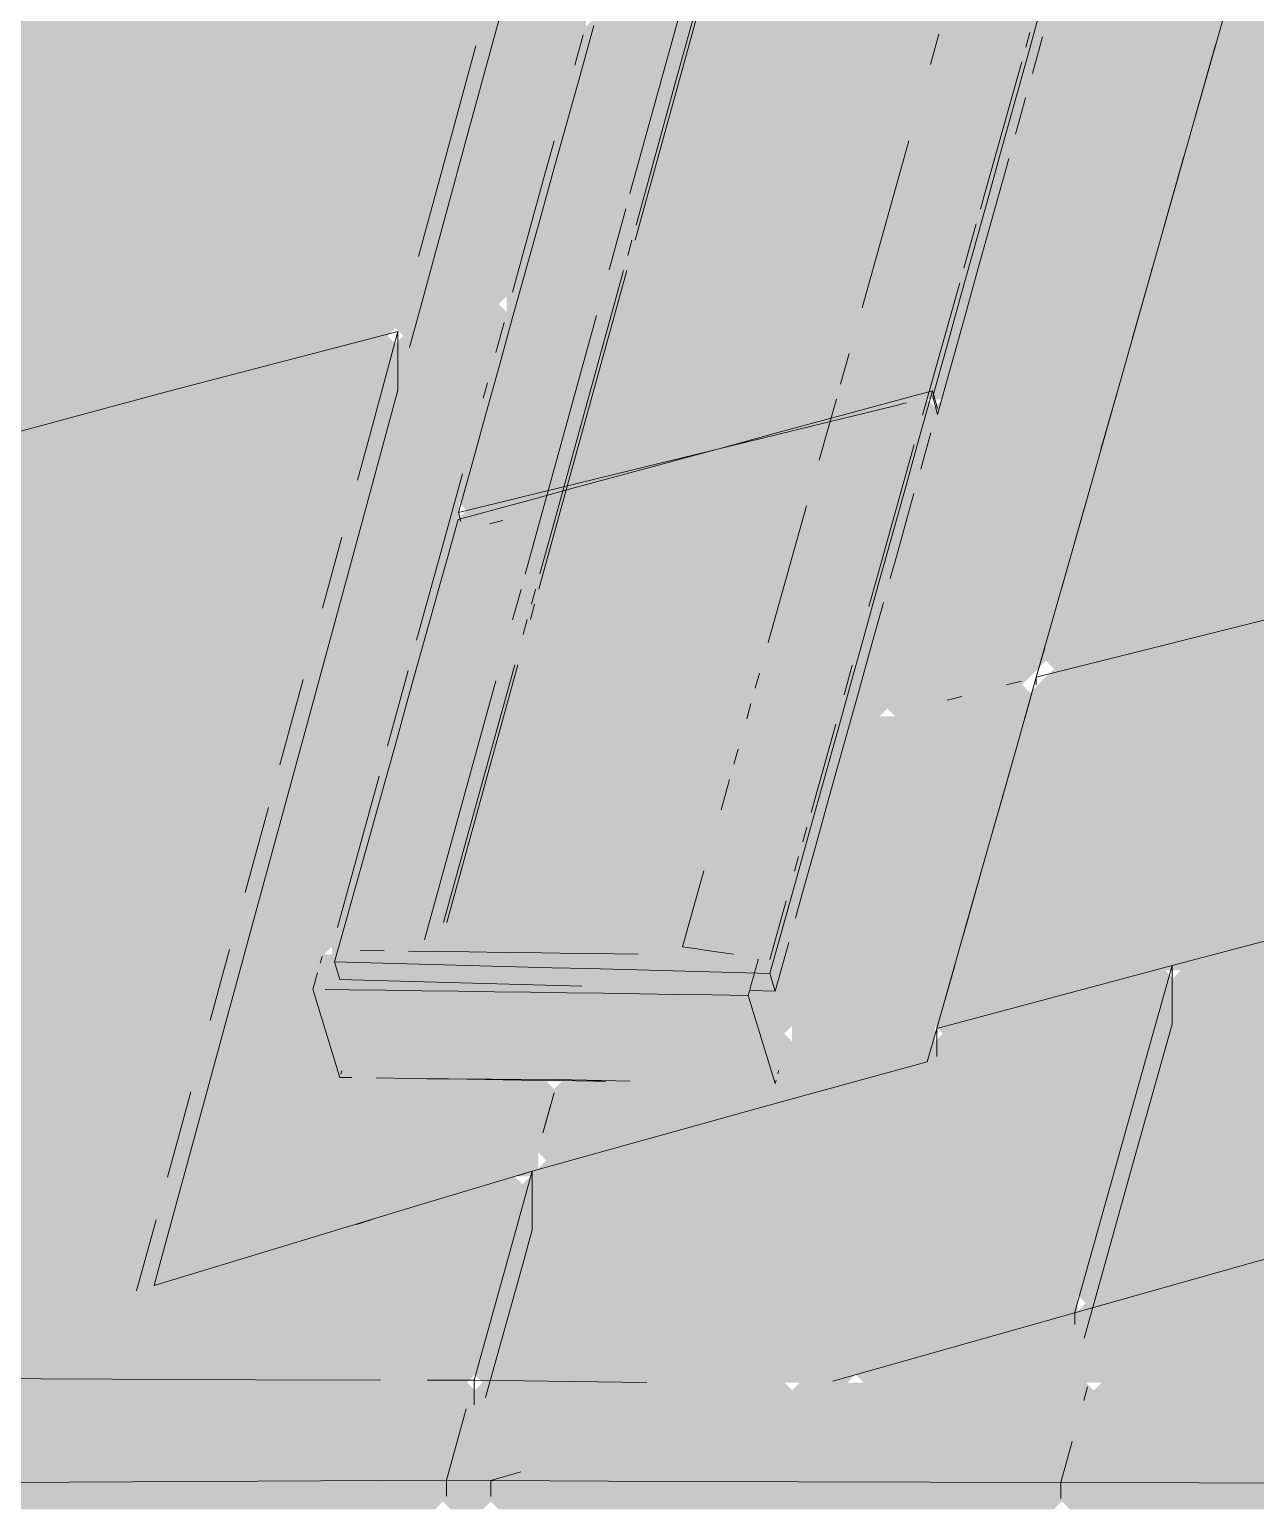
# Model space of a CAD drawing. Header units: millimetres. Extents: x 0 to 84100, y 0 to 59400.
# Drawn here: x 23284 to 24056, y 35243 to 36176 of the extents above; entities that cross this region are included whole.
import ezdxf

# ---------------------------------------------------------------- set-up
doc = ezdxf.new("R2010")
doc.units = ezdxf.units.MM
doc.layers.add('10_見えがかり', color=7, linetype='Continuous', lineweight=13)
doc.layers.add('12_見えがかり（ガラス）', color=5, linetype='Continuous', lineweight=9)

msp = doc.modelspace()

# ---------------------------------------------------------------- hatches: boundary and pattern name
at = {"layer": '10_見えがかり', "true_color": 0xbdbdbd}
for points in [[(24564.34, 38388.14), (24554.34, 38378.14), (24554.34, 38348.14), (24544.34, 38338.14), (24544.34, 38308.14), (24534.34, 38298.14), (24534.34, 38278.14), (24524.34, 38268.14), (24524.34, 38238.14), (24514.34, 38228.14), (24514.34, 38208.14), (24504.34, 38198.14), (24504.34, 38168.14), (24494.34, 38158.14), (24494.34, 38138.14), (24484.34, 38128.14), (24484.34, 38098.14), (24474.34, 38088.14), (24474.34, 38068.14), (24464.34, 38058.14), (24464.34, 38028.14), (24454.34, 38018.14), (24454.34, 37988.14), (24444.34, 37978.14), (24444.34, 37958.14), (24434.34, 37948.14), (24434.34, 37918.14), (24424.34, 37908.14), (24424.34, 37888.14), (24414.34, 37878.14), (24414.34, 37848.14), (24404.34, 37838.14), (24404.34, 37818.14), (24394.34, 37808.14), (24394.34, 37778.14), (24384.34, 37768.14), (24384.34, 37738.14), (24374.34, 37728.14), (24374.34, 37708.14), (24364.34, 37698.14), (24364.34, 37668.14), (24354.34, 37658.14), (24354.34, 37638.14), (24344.34, 37628.14), (24344.34, 37598.14), (24334.34, 37588.14), (24334.34, 37568.14), (24324.34, 37558.14), (24324.34, 37528.14), (24314.34, 37518.14), (24314.34, 37498.14), (24304.34, 37488.14), (24304.34, 37458.14), (24294.34, 37448.14), (24294.34, 37418.14), (24284.34, 37408.14), (24284.34, 37388.14), (24274.34, 37378.14), (24274.34, 37348.14), (24264.34, 37338.14), (24264.34, 37318.14), (24254.34, 37308.14), (24254.34, 37278.14), (24244.34, 37268.14), (24244.34, 37248.14), (24234.34, 37238.14), (24234.34, 37208.14), (24224.34, 37198.14), (24224.34, 37168.14), (24214.34, 37158.14), (24214.34, 37138.14), (24204.34, 37128.14), (24204.34, 37098.14), (24194.34, 37088.14), (24194.34, 37068.14), (24184.34, 37058.14), (24184.34, 37028.14), (24174.34, 37018.14), (24174.34, 36998.14), (24164.34, 36988.14), (24164.34, 36958.14), (24154.34, 36948.14), (24154.34, 36928.14), (24144.34, 36918.14), (24144.34, 36888.14), (24134.34, 36878.14), (24134.34, 36848.14), (24124.34, 36838.14), (24124.34, 36818.14), (24114.34, 36808.14), (24114.34, 36778.14), (24104.34, 36768.14), (24104.34, 36748.14), (24094.34, 36738.14), (24094.34, 36708.14), (24084.34, 36698.14), (24084.34, 36678.14), (24074.34, 36668.14), (24074.34, 36638.14), (24064.34, 36628.14), (24064.34, 36608.14), (24054.34, 36598.14), (24054.34, 36568.14), (24044.34, 36558.14), (24044.34, 36528.14), (24034.34, 36518.14), (24034.34, 36498.14), (24024.34, 36488.14), (24024.34, 36458.14), (24014.34, 36448.14), (24014.34, 36428.14), (24004.34, 36418.14), (24004.34, 36388.14), (23994.34, 36378.14), (23994.34, 36358.14), (23984.34, 36348.14), (23984.34, 36318.14), (23974.34, 36308.14), (23974.34, 36288.14), (23964.34, 36278.14), (23964.34, 36248.14), (23954.34, 36238.14), (23954.34, 36208.14), (23944.34, 36198.14), (23944.34, 36178.14), (23934.34, 36168.14), (23934.34, 36138.14), (23924.34, 36128.14), (23924.34, 36108.14), (23914.34, 36098.14), (23914.34, 36068.14), (23904.34, 36058.14), (23904.34, 36038.14), (23894.34, 36028.14), (23894.34, 35998.14), (23884.34, 35988.14), (23884.34, 35968.14), (23874.34, 35958.14), (23874.34, 35928.14), (23864.34, 35918.14), (23864.34, 35898.14), (23854.34, 35888.14), (23854.34, 35858.14), (23844.34, 35848.14), (23844.34, 35818.14), (23834.34, 35808.14), (23834.34, 35788.14), (23824.34, 35778.14), (23824.34, 35748.14), (23814.34, 35738.14), (23814.34, 35718.14), (23804.34, 35708.14), (23804.34, 35678.14), (23794.34, 35668.14), (23794.34, 35648.14), (23784.34, 35638.14), (23784.34, 35608.14), (23774.34, 35598.14), (23774.34, 35578.14), (23764.34, 35568.14), (23764.34, 35548.14), (23759.34, 35543.14), (23754.34, 35548.14), (23754.34, 35568.14), (23749.34, 35573.14), (23749.34, 35573.14), (23754.34, 35578.14), (23754.34, 35588.14), (23764.34, 35598.14), (23764.34, 35618.14), (23774.34, 35628.14), (23774.34, 35658.14), (23784.34, 35668.14), (23784.34, 35688.14), (23794.34, 35698.14), (23794.34, 35728.14), (23804.34, 35738.14), (23804.34, 35768.14), (23814.34, 35778.14), (23814.34, 35798.14), (23824.34, 35808.14), (23824.34, 35838.14), (23834.34, 35848.14), (23834.34, 35868.14), (23844.34, 35878.14), (23844.34, 35908.14), (23854.34, 35918.14), (23854.34, 35938.14), (23864.34, 35948.14), (23864.34, 35978.14), (23874.34, 35988.14), (23874.34, 36008.14), (23884.34, 36018.14), (23884.34, 36048.14), (23894.34, 36058.14), (23894.34, 36088.14), (23904.34, 36098.14), (23904.34, 36118.14), (23914.34, 36128.14), (23914.34, 36158.14), (23924.34, 36168.14), (23924.34, 36188.14), (23934.34, 36198.14), (23934.34, 36228.14), (23944.34, 36238.14), (23944.34, 36268.14), (23954.34, 36278.14), (23954.34, 36298.14), (23964.34, 36308.14), (23964.34, 36328.14), (23974.34, 36338.14), (23974.34, 36368.14), (23984.34, 36378.14), (23984.34, 36408.14), (23994.34, 36418.14), (23994.34, 36438.14), (24004.34, 36448.14), (24004.34, 36478.14), (24014.34, 36488.14), (24014.34, 36508.14), (24024.34, 36518.14), (24024.34, 36548.14), (24034.34, 36558.14), (24034.34, 36588.14), (24044.34, 36598.14), (24044.34, 36618.14), (24054.34, 36628.14), (24054.34, 36658.14), (24064.34, 36668.14), (24064.34, 36688.14), (24074.34, 36698.14), (24074.34, 36728.14), (24084.34, 36738.14), (24084.34, 36758.14), (24094.34, 36768.14), (24094.34, 36798.14), (24104.34, 36808.14), (24104.34, 36828.14), (24114.34, 36838.14), (24114.34, 36868.14), (24124.34, 36878.14), (24124.34, 36908.14), (24134.34, 36918.14), (24134.34, 36938.14), (24144.34, 36948.14), (24144.34, 36978.14), (24154.34, 36988.14), (24154.34, 37008.14), (24164.34, 37018.14), (24164.34, 37038.14), (24174.34, 37048.14), (24174.34, 37078.14), (24184.34, 37088.14), (24184.34, 37118.14), (24194.34, 37128.14), (24194.34, 37148.14), (24204.34, 37158.14), (24204.34, 37188.14), (24214.34, 37198.14), (24214.34, 37218.14), (24224.34, 37228.14), (24224.34, 37258.14), (24234.34, 37268.14), (24234.34, 37298.14), (24244.34, 37308.14), (24244.34, 37328.14), (24254.34, 37338.14), (24254.34, 37368.14), (24264.34, 37378.14), (24264.34, 37398.14), (24274.34, 37408.14), (24274.34, 37438.14), (24284.34, 37448.14), (24284.34, 37468.14), (24294.34, 37478.14), (24294.34, 37508.14), (24304.34, 37518.14), (24304.34, 37538.14), (24314.34, 37548.14), (24314.34, 37578.14), (24324.34, 37588.14), (24324.34, 37618.14), (24334.34, 37628.14), (24334.34, 37648.14), (24344.34, 37658.14), (24344.34, 37688.14), (24354.34, 37698.14), (24354.34, 37718.14), (24364.34, 37728.14), (24364.34, 37758.14), (24374.34, 37768.14), (24374.34, 37788.14), (24384.34, 37798.14), (24384.34, 37828.14), (24394.34, 37838.14), (24394.34, 37858.14), (24404.34, 37868.14), (24404.34, 37898.14), (24414.34, 37908.14), (24414.34, 37938.14), (24424.34, 37948.14), (24424.34, 37968.14), (24434.34, 37978.14), (24434.34, 38008.14), (24444.34, 38018.14), (24444.34, 38038.14), (24454.34, 38048.14), (24454.34, 38078.14), (24464.34, 38088.14), (24464.34, 38108.14), (24474.34, 38118.14), (24474.34, 38148.14), (24484.34, 38158.14), (24484.34, 38178.14), (24494.34, 38188.14), (24494.34, 38218.14), (24504.34, 38228.14), (24504.34, 38248.14), (24514.34, 38258.14), (24514.34, 38288.14), (24524.34, 38298.14), (24524.34, 38328.14), (24534.34, 38338.14), (24534.34, 38358.14), (24544.34, 38368.14), (24544.34, 38398.14), (24554.34, 38408.14), (24554.34, 38428.14), (24564.34, 38438.14)], [(23804.34, 36798.14), (23804.34, 36788.14), (23794.34, 36778.14), (23794.34, 36758.14), (23794.34, 36748.14), (23784.34, 36738.14), (23784.34, 36718.14), (23784.34, 36708.14), (23774.34, 36698.14), (23774.34, 36688.14), (23774.34, 36678.14), (23764.34, 36668.14), (23764.34, 36648.14), (23764.34, 36638.14), (23754.34, 36628.14), (23754.34, 36608.14), (23754.34, 36598.14), (23744.34, 36588.14), (23744.34, 36568.14), (23734.34, 36558.14), (23734.34, 36538.14), (23734.34, 36528.14), (23724.34, 36518.14), (23724.34, 36498.14), (23724.34, 36488.14), (23714.34, 36478.14), (23714.34, 36468.14), (23714.34, 36458.14), (23704.34, 36448.14), (23704.34, 36428.14), (23704.34, 36418.14), (23694.34, 36408.14), (23694.34, 36388.14), (23684.34, 36378.14), (23684.34, 36358.14), (23684.34, 36348.14), (23674.34, 36338.14), (23674.34, 36318.14), (23674.34, 36308.14), (23664.34, 36298.14), (23664.34, 36288.14), (23664.34, 36278.14), (23654.34, 36268.14), (23654.34, 36248.14), (23654.34, 36238.14), (23644.34, 36228.14), (23644.34, 36208.14), (23644.34, 36198.14), (23634.34, 36188.14), (23634.34, 36178.14), (23634.34, 36168.14), (23624.34, 36158.14), (23624.34, 36138.14), (23624.34, 36128.14), (23614.34, 36118.14), (23614.34, 36098.14), (23614.34, 36088.14), (23604.34, 36078.14), (23604.34, 36068.14), (23604.34, 36058.14), (23594.34, 36048.14), (23594.34, 36028.14), (23594.34, 36018.14), (23579.34, 36003.14), (23569.34, 36003.14), (23559.34, 35993.14), (23529.34, 35993.14), (23519.34, 35983.14), (23514.34, 35988.14), (23514.34, 35998.14), (23524.34, 36008.14), (23524.34, 36028.14), (23534.34, 36038.14), (23534.34, 36068.14), (23544.34, 36078.14), (23544.34, 36108.14), (23554.34, 36118.14), (23554.34, 36138.14), (23564.34, 36148.14), (23564.34, 36178.14), (23574.34, 36188.14), (23574.34, 36218.14), (23584.34, 36228.14), (23584.34, 36248.14), (23594.34, 36258.14), (23594.34, 36288.14), (23604.34, 36298.14), (23604.34, 36328.14), (23614.34, 36338.14), (23614.34, 36358.14), (23624.34, 36368.14), (23624.34, 36398.14), (23634.34, 36408.14), (23634.34, 36438.14), (23644.34, 36448.14), (23644.34, 36468.14), (23654.34, 36478.14), (23654.34, 36508.14), (23664.34, 36518.14), (23664.34, 36548.14), (23674.34, 36558.14), (23674.34, 36578.14), (23684.34, 36588.14), (23684.34, 36618.14), (23694.34, 36628.14), (23694.34, 36658.14), (23704.34, 36668.14), (23704.34, 36688.14), (23714.34, 36698.14), (23714.34, 36728.14), (23724.34, 36738.14), (23724.34, 36768.14), (23734.34, 36778.14), (23734.34, 36788.14), (23739.34, 36793.14), (23769.34, 36793.14), (23779.34, 36803.14), (23799.34, 36803.14)], [(23734.34, 36788.14), (23734.34, 36778.14), (23724.34, 36768.14), (23724.34, 36738.14), (23714.34, 36728.14), (23714.34, 36698.14), (23704.34, 36688.14), (23704.34, 36668.14), (23694.34, 36658.14), (23694.34, 36628.14), (23684.34, 36618.14), (23684.34, 36588.14), (23674.34, 36578.14), (23674.34, 36558.14), (23664.34, 36548.14), (23664.34, 36518.14), (23654.34, 36508.14), (23654.34, 36478.14), (23644.34, 36468.14), (23644.34, 36448.14), (23634.34, 36438.14), (23634.34, 36408.14), (23624.34, 36398.14), (23624.34, 36368.14), (23614.34, 36358.14), (23614.34, 36338.14), (23604.34, 36328.14), (23604.34, 36298.14), (23594.34, 36288.14), (23594.34, 36258.14), (23584.34, 36248.14), (23584.34, 36228.14), (23574.34, 36218.14), (23574.34, 36188.14), (23564.34, 36178.14), (23564.34, 36148.14), (23554.34, 36138.14), (23554.34, 36118.14), (23544.34, 36108.14), (23544.34, 36078.14), (23534.34, 36068.14), (23534.34, 36038.14), (23524.34, 36028.14), (23524.34, 36008.14), (23514.34, 35998.14), (23514.34, 35988.14), (23509.34, 35983.14), (23489.34, 35983.14), (23479.34, 35973.14), (23449.34, 35973.14), (23439.34, 35963.14), (23419.34, 35963.14), (23409.34, 35953.14), (23379.34, 35953.14), (23369.34, 35943.14), (23339.34, 35943.14), (23329.34, 35933.14), (23299.34, 35933.14), (23289.34, 35923.14), (23269.34, 35923.14), (23259.34, 35913.14), (23229.34, 35913.14), (23219.34, 35903.14), (23189.34, 35903.14), (23179.34, 35893.14), (23149.34, 35893.14), (23139.34, 35883.14), (23119.34, 35883.14), (23109.34, 35873.14), (23079.34, 35873.14), (23069.34, 35863.14), (23049.34, 35863.14), (23039.34, 35853.14), (23009.34, 35853.14), (22999.34, 35843.14), (22969.34, 35843.14), (22959.34, 35833.14), (22939.34, 35833.14), (22934.34, 35838.14), (22934.34, 35848.14), (22944.34, 35858.14), (22944.34, 35888.14), (22954.34, 35898.14), (22954.34, 35918.14), (22964.34, 35928.14), (22964.34, 35958.14), (22974.34, 35968.14), (22974.34, 35998.14), (22984.34, 36008.14), (22984.34, 36028.14), (22994.34, 36038.14), (22994.34, 36068.14), (23004.34, 36078.14), (23004.34, 36108.14), (23014.34, 36118.14), (23014.34, 36138.14), (23024.34, 36148.14), (23024.34, 36178.14), (23034.34, 36188.14), (23034.34, 36218.14), (23044.34, 36228.14), (23044.34, 36248.14), (23054.34, 36258.14), (23054.34, 36288.14), (23064.34, 36298.14), (23064.34, 36328.14), (23074.34, 36338.14), (23074.34, 36368.14), (23084.34, 36378.14), (23084.34, 36398.14), (23094.34, 36408.14), (23094.34, 36438.14), (23104.34, 36448.14), (23104.34, 36478.14), (23114.34, 36488.14), (23114.34, 36508.14), (23124.34, 36518.14), (23124.34, 36548.14), (23134.34, 36558.14), (23134.34, 36588.14), (23144.34, 36598.14), (23144.34, 36618.14), (23154.34, 36628.14), (23154.34, 36658.14), (23179.34, 36683.14), (23219.34, 36683.14), (23229.34, 36693.14), (23269.34, 36693.14), (23279.34, 36703.14), (23319.34, 36703.14), (23329.34, 36713.14), (23369.34, 36713.14), (23379.34, 36723.14), (23419.34, 36723.14), (23429.34, 36733.14), (23469.34, 36733.14), (23479.34, 36743.14), (23519.34, 36743.14), (23529.34, 36753.14), (23569.34, 36753.14), (23579.34, 36763.14), (23619.34, 36763.14), (23629.34, 36773.14), (23669.34, 36773.14), (23679.34, 36783.14), (23719.34, 36783.14), (23729.34, 36793.14)], [(24624.34, 36328.14), (24624.34, 36318.14), (24614.34, 36308.14), (24614.34, 36278.14), (24604.34, 36268.14), (24604.34, 36248.14), (24594.34, 36238.14), (24594.34, 36208.14), (24584.34, 36198.14), (24584.34, 36178.14), (24574.34, 36168.14), (24574.34, 36138.14), (24564.34, 36128.14), (24564.34, 36108.14), (24554.34, 36098.14), (24554.34, 36068.14), (24544.34, 36058.14), (24544.34, 36038.14), (24534.34, 36028.14), (24534.34, 35998.14), (24524.34, 35988.14), (24524.34, 35968.14), (24514.34, 35958.14), (24514.34, 35928.14), (24489.34, 35903.14), (24459.34, 35903.14), (24449.34, 35893.14), (24419.34, 35893.14), (24409.34, 35883.14), (24369.34, 35883.14), (24359.34, 35873.14), (24329.34, 35873.14), (24319.34, 35863.14), (24289.34, 35863.14), (24279.34, 35853.14), (24249.34, 35853.14), (24239.34, 35843.14), (24209.34, 35843.14), (24199.34, 35833.14), (24169.34, 35833.14), (24159.34, 35823.14), (24129.34, 35823.14), (24119.34, 35813.14), (24079.34, 35813.14), (24069.34, 35803.14), (24039.34, 35803.14), (24029.34, 35793.14), (23999.34, 35793.14), (23989.34, 35783.14), (23959.34, 35783.14), (23949.34, 35773.14), (23929.34, 35773.14), (23924.34, 35778.14), (23924.34, 35798.14), (23934.34, 35808.14), (23934.34, 35838.14), (23944.34, 35848.14), (23944.34, 35868.14), (23954.34, 35878.14), (23954.34, 35908.14), (23964.34, 35918.14), (23964.34, 35948.14), (23974.34, 35958.14), (23974.34, 35978.14), (23984.34, 35988.14), (23984.34, 36018.14), (23994.34, 36028.14), (23994.34, 36048.14), (24004.34, 36058.14), (24004.34, 36088.14), (24014.34, 36098.14), (24014.34, 36118.14), (24024.34, 36128.14), (24024.34, 36158.14), (24034.34, 36168.14), (24034.34, 36188.14), (24044.34, 36198.14), (24044.34, 36208.14), (24049.34, 36213.14), (24069.34, 36213.14), (24079.34, 36223.14), (24119.34, 36223.14), (24129.34, 36233.14), (24169.34, 36233.14), (24179.34, 36243.14), (24209.34, 36243.14), (24219.34, 36253.14), (24259.34, 36253.14), (24269.34, 36263.14), (24309.34, 36263.14), (24319.34, 36273.14), (24349.34, 36273.14), (24359.34, 36283.14), (24399.34, 36283.14), (24409.34, 36293.14), (24449.34, 36293.14), (24459.34, 36303.14), (24499.34, 36303.14), (24509.34, 36313.14), (24549.34, 36313.14), (24559.34, 36323.14), (24599.34, 36323.14), (24609.34, 36333.14), (24619.34, 36333.14)], [(24044.34, 36208.14), (24044.34, 36198.14), (24034.34, 36188.14), (24034.34, 36168.14), (24024.34, 36158.14), (24024.34, 36128.14), (24014.34, 36118.14), (24014.34, 36098.14), (24004.34, 36088.14), (24004.34, 36058.14), (23994.34, 36048.14), (23994.34, 36028.14), (23984.34, 36018.14), (23984.34, 35988.14), (23974.34, 35978.14), (23974.34, 35958.14), (23964.34, 35948.14), (23964.34, 35918.14), (23954.34, 35908.14), (23954.34, 35878.14), (23944.34, 35868.14), (23944.34, 35848.14), (23934.34, 35838.14), (23934.34, 35808.14), (23924.34, 35798.14), (23924.34, 35778.14), (23909.34, 35763.14), (23889.34, 35763.14), (23879.34, 35753.14), (23849.34, 35753.14), (23839.34, 35743.14), (23829.34, 35743.14), (23824.34, 35748.14), (23824.34, 35778.14), (23834.34, 35788.14), (23834.34, 35808.14), (23844.34, 35818.14), (23844.34, 35848.14), (23854.34, 35858.14), (23854.34, 35888.14), (23864.34, 35898.14), (23864.34, 35918.14), (23874.34, 35928.14), (23874.34, 35958.14), (23884.34, 35968.14), (23884.34, 35988.14), (23894.34, 35998.14), (23894.34, 36028.14), (23904.34, 36038.14), (23904.34, 36058.14), (23914.34, 36068.14), (23914.34, 36098.14), (23924.34, 36108.14), (23924.34, 36128.14), (23934.34, 36138.14), (23934.34, 36168.14), (23944.34, 36178.14), (23944.34, 36188.14), (23949.34, 36193.14), (23979.34, 36193.14), (23989.34, 36203.14), (24029.34, 36203.14), (24039.34, 36213.14)], [(23624.34, 36158.14), (23634.34, 36168.14), (23634.34, 36148.14), (23624.34, 36138.14)], [(23614.34, 36118.14), (23624.34, 36128.14), (23624.34, 36108.14), (23614.34, 36098.14)], [(23604.34, 36078.14), (23614.34, 36088.14), (23614.34, 36078.14), (23604.34, 36068.14)], [(23594.34, 36048.14), (23604.34, 36058.14), (23604.34, 36038.14), (23594.34, 36028.14)], [(23584.34, 36008.14), (23594.34, 36018.14), (23594.34, 36008.14), (23584.34, 35998.14)], [(23584.34, 35998.14), (23584.34, 35998.14), (23584.34, 35988.14), (23574.34, 35978.14), (23574.34, 35958.14), (23574.34, 35948.14), (23564.34, 35938.14), (23564.34, 35918.14), (23564.34, 35908.14), (23554.34, 35898.14), (23554.34, 35888.14), (23554.34, 35878.14), (23544.34, 35868.14), (23544.34, 35848.14), (23544.34, 35838.14), (23534.34, 35828.14), (23534.34, 35808.14), (23534.34, 35798.14), (23524.34, 35788.14), (23524.34, 35778.14), (23524.34, 35768.14), (23514.34, 35758.14), (23514.34, 35738.14), (23514.34, 35728.14), (23504.34, 35718.14), (23504.34, 35698.14), (23494.34, 35688.14), (23494.34, 35668.14), (23494.34, 35658.14), (23484.34, 35648.14), (23484.34, 35628.14), (23484.34, 35618.14), (23474.34, 35608.14), (23474.34, 35598.14), (23464.34, 35588.14), (23464.34, 35548.14), (23474.34, 35538.14), (23474.34, 35518.14), (23479.34, 35513.14), (23609.34, 35513.14), (23614.34, 35508.14), (23614.34, 35488.14), (23604.34, 35478.14), (23604.34, 35458.14), (23599.34, 35453.14), (23579.34, 35453.14), (23569.34, 35443.14), (23549.34, 35443.14), (23539.34, 35433.14), (23509.34, 35433.14), (23499.34, 35423.14), (23479.34, 35423.14), (23469.34, 35413.14), (23449.34, 35413.14), (23439.34, 35403.14), (23409.34, 35403.14), (23399.34, 35393.14), (23379.34, 35393.14), (23369.34, 35383.14), (23359.34, 35383.14), (23354.34, 35388.14), (23354.34, 35408.14), (23364.34, 35418.14), (23364.34, 35438.14), (23374.34, 35448.14), (23374.34, 35478.14), (23384.34, 35488.14), (23384.34, 35518.14), (23394.34, 35528.14), (23394.34, 35548.14), (23404.34, 35558.14), (23404.34, 35588.14), (23414.34, 35598.14), (23414.34, 35628.14), (23424.34, 35638.14), (23424.34, 35658.14), (23434.34, 35668.14), (23434.34, 35698.14), (23444.34, 35708.14), (23444.34, 35738.14), (23454.34, 35748.14), (23454.34, 35778.14), (23464.34, 35788.14), (23464.34, 35808.14), (23474.34, 35818.14), (23474.34, 35848.14), (23484.34, 35858.14), (23484.34, 35888.14), (23494.34, 35898.14), (23494.34, 35918.14), (23504.34, 35928.14), (23504.34, 35958.14), (23514.34, 35968.14), (23514.34, 35978.14), (23529.34, 35993.14), (23559.34, 35993.14), (23569.34, 36003.14), (23579.34, 36003.14)], [(23514.34, 35978.14), (23514.34, 35968.14), (23504.34, 35958.14), (23504.34, 35928.14), (23494.34, 35918.14), (23494.34, 35898.14), (23484.34, 35888.14), (23484.34, 35858.14), (23474.34, 35848.14), (23474.34, 35818.14), (23464.34, 35808.14), (23464.34, 35788.14), (23454.34, 35778.14), (23454.34, 35748.14), (23444.34, 35738.14), (23444.34, 35708.14), (23434.34, 35698.14), (23434.34, 35668.14), (23424.34, 35658.14), (23424.34, 35638.14), (23414.34, 35628.14), (23414.34, 35598.14), (23404.34, 35588.14), (23404.34, 35558.14), (23394.34, 35548.14), (23394.34, 35528.14), (23384.34, 35518.14), (23384.34, 35488.14), (23374.34, 35478.14), (23374.34, 35448.14), (23364.34, 35438.14), (23364.34, 35418.14), (23354.34, 35408.14), (23354.34, 35388.14), (23359.34, 35383.14), (23369.34, 35383.14), (23379.34, 35393.14), (23399.34, 35393.14), (23409.34, 35403.14), (23439.34, 35403.14), (23449.34, 35413.14), (23469.34, 35413.14), (23479.34, 35423.14), (23499.34, 35423.14), (23509.34, 35433.14), (23539.34, 35433.14), (23549.34, 35443.14), (23569.34, 35443.14), (23579.34, 35453.14), (23589.34, 35453.14), (23594.34, 35448.14), (23594.34, 35418.14), (23584.34, 35408.14), (23584.34, 35388.14), (23574.34, 35378.14), (23574.34, 35348.14), (23564.34, 35338.14), (23564.34, 35328.14), (23559.34, 35323.14), (22869.34, 35323.14), (22859.34, 35333.14), (22849.34, 35333.14), (22844.34, 35338.14), (22844.34, 35358.14), (22854.34, 35368.14), (22854.34, 35398.14), (22864.34, 35408.14), (22864.34, 35438.14), (22874.34, 35448.14), (22874.34, 35468.14), (22884.34, 35478.14), (22884.34, 35508.14), (22894.34, 35518.14), (22894.34, 35548.14), (22904.34, 35558.14), (22904.34, 35578.14), (22914.34, 35588.14), (22914.34, 35618.14), (22924.34, 35628.14), (22924.34, 35658.14), (22934.34, 35668.14), (22934.34, 35698.14), (22944.34, 35708.14), (22944.34, 35728.14), (22954.34, 35738.14), (22954.34, 35768.14), (22964.34, 35778.14), (22964.34, 35808.14), (22974.34, 35818.14), (22974.34, 35838.14), (22979.34, 35843.14), (22999.34, 35843.14), (23009.34, 35853.14), (23039.34, 35853.14), (23049.34, 35863.14), (23069.34, 35863.14), (23079.34, 35873.14), (23109.34, 35873.14), (23119.34, 35883.14), (23139.34, 35883.14), (23149.34, 35893.14), (23179.34, 35893.14), (23189.34, 35903.14), (23219.34, 35903.14), (23229.34, 35913.14), (23259.34, 35913.14), (23269.34, 35923.14), (23289.34, 35923.14), (23299.34, 35933.14), (23329.34, 35933.14), (23339.34, 35943.14), (23369.34, 35943.14), (23379.34, 35953.14), (23409.34, 35953.14), (23419.34, 35963.14), (23439.34, 35963.14), (23449.34, 35973.14), (23479.34, 35973.14), (23489.34, 35983.14), (23509.34, 35983.14)], [(23574.34, 35978.14), (23584.34, 35988.14), (23584.34, 35968.14), (23574.34, 35958.14)], [(23564.34, 35938.14), (23574.34, 35948.14), (23574.34, 35928.14), (23564.34, 35918.14)], [(23554.34, 35898.14), (23564.34, 35908.14), (23564.34, 35898.14), (23554.34, 35888.14)], [(24454.34, 35888.14), (24454.34, 35868.14), (24444.34, 35858.14), (24444.34, 35828.14), (24434.34, 35818.14), (24434.34, 35788.14), (24424.34, 35778.14), (24424.34, 35758.14), (24414.34, 35748.14), (24414.34, 35718.14), (24404.34, 35708.14), (24404.34, 35688.14), (24399.34, 35683.14), (24369.34, 35683.14), (24359.34, 35673.14), (24329.34, 35673.14), (24319.34, 35663.14), (24289.34, 35663.14), (24279.34, 35653.14), (24249.34, 35653.14), (24239.34, 35643.14), (24209.34, 35643.14), (24199.34, 35633.14), (24169.34, 35633.14), (24159.34, 35623.14), (24129.34, 35623.14), (24119.34, 35613.14), (24089.34, 35613.14), (24079.34, 35603.14), (24059.34, 35603.14), (24049.34, 35593.14), (24019.34, 35593.14), (24009.34, 35583.14), (23979.34, 35583.14), (23969.34, 35573.14), (23939.34, 35573.14), (23929.34, 35563.14), (23899.34, 35563.14), (23889.34, 35553.14), (23869.34, 35553.14), (23859.34, 35543.14), (23854.34, 35548.14), (23854.34, 35558.14), (23864.34, 35568.14), (23864.34, 35588.14), (23874.34, 35598.14), (23874.34, 35628.14), (23884.34, 35638.14), (23884.34, 35658.14), (23894.34, 35668.14), (23894.34, 35698.14), (23904.34, 35708.14), (23904.34, 35728.14), (23914.34, 35738.14), (23914.34, 35758.14), (23929.34, 35773.14), (23949.34, 35773.14), (23959.34, 35783.14), (23989.34, 35783.14), (23999.34, 35793.14), (24029.34, 35793.14), (24039.34, 35803.14), (24069.34, 35803.14), (24079.34, 35813.14), (24119.34, 35813.14), (24129.34, 35823.14), (24159.34, 35823.14), (24169.34, 35833.14), (24199.34, 35833.14), (24209.34, 35843.14), (24239.34, 35843.14), (24249.34, 35853.14), (24279.34, 35853.14), (24289.34, 35863.14), (24319.34, 35863.14), (24329.34, 35873.14), (24359.34, 35873.14), (24369.34, 35883.14), (24409.34, 35883.14), (24419.34, 35893.14), (24449.34, 35893.14)], [(23544.34, 35868.14), (23554.34, 35878.14), (23554.34, 35858.14), (23544.34, 35848.14)], [(23534.34, 35828.14), (23544.34, 35838.14), (23544.34, 35818.14), (23534.34, 35808.14)], [(23524.34, 35788.14), (23534.34, 35798.14), (23534.34, 35788.14), (23524.34, 35778.14)], [(23514.34, 35758.14), (23524.34, 35768.14), (23524.34, 35748.14), (23514.34, 35738.14)], [(23914.34, 35758.14), (23914.34, 35738.14), (23904.34, 35728.14), (23904.34, 35708.14), (23894.34, 35698.14), (23894.34, 35668.14), (23884.34, 35658.14), (23884.34, 35638.14), (23874.34, 35628.14), (23874.34, 35598.14), (23864.34, 35588.14), (23864.34, 35568.14), (23854.34, 35558.14), (23854.34, 35528.14), (23849.34, 35523.14), (23829.34, 35523.14), (23819.34, 35513.14), (23789.34, 35513.14), (23779.34, 35503.14), (23759.34, 35503.14), (23749.34, 35493.14), (23719.34, 35493.14), (23709.34, 35483.14), (23679.34, 35483.14), (23669.34, 35473.14), (23649.34, 35473.14), (23639.34, 35463.14), (23609.34, 35463.14), (23604.34, 35468.14), (23604.34, 35478.14), (23614.34, 35488.14), (23614.34, 35508.14), (23619.34, 35513.14), (23749.34, 35513.14), (23754.34, 35518.14), (23754.34, 35528.14), (23764.34, 35538.14), (23764.34, 35568.14), (23774.34, 35578.14), (23774.34, 35598.14), (23784.34, 35608.14), (23784.34, 35638.14), (23794.34, 35648.14), (23794.34, 35668.14), (23804.34, 35678.14), (23804.34, 35708.14), (23814.34, 35718.14), (23814.34, 35738.14), (23819.34, 35743.14), (23839.34, 35743.14), (23849.34, 35753.14), (23879.34, 35753.14), (23889.34, 35763.14), (23909.34, 35763.14)], [(23504.34, 35718.14), (23514.34, 35728.14), (23514.34, 35708.14), (23504.34, 35698.14)], [(23494.34, 35688.14), (23504.34, 35698.14), (23504.34, 35678.14), (23494.34, 35668.14)], [(24394.34, 35678.14), (24394.34, 35648.14), (24384.34, 35638.14), (24384.34, 35618.14), (24374.34, 35608.14), (24374.34, 35578.14), (24364.34, 35568.14), (24364.34, 35548.14), (24354.34, 35538.14), (24354.34, 35508.14), (24344.34, 35498.14), (24344.34, 35478.14), (24339.34, 35473.14), (24319.34, 35473.14), (24309.34, 35463.14), (24279.34, 35463.14), (24269.34, 35453.14), (24239.34, 35453.14), (24229.34, 35443.14), (24209.34, 35443.14), (24199.34, 35433.14), (24169.34, 35433.14), (24159.34, 35423.14), (24129.34, 35423.14), (24119.34, 35413.14), (24089.34, 35413.14), (24079.34, 35403.14), (24059.34, 35403.14), (24049.34, 35393.14), (24019.34, 35393.14), (24009.34, 35383.14), (23989.34, 35383.14), (23979.34, 35373.14), (23949.34, 35373.14), (23944.34, 35378.14), (23944.34, 35388.14), (23954.34, 35398.14), (23954.34, 35418.14), (23964.34, 35428.14), (23964.34, 35458.14), (23974.34, 35468.14), (23974.34, 35498.14), (23984.34, 35508.14), (23984.34, 35528.14), (23994.34, 35538.14), (23994.34, 35568.14), (24019.34, 35593.14), (24049.34, 35593.14), (24059.34, 35603.14), (24079.34, 35603.14), (24089.34, 35613.14), (24119.34, 35613.14), (24129.34, 35623.14), (24159.34, 35623.14), (24169.34, 35633.14), (24199.34, 35633.14), (24209.34, 35643.14), (24239.34, 35643.14), (24249.34, 35653.14), (24279.34, 35653.14), (24289.34, 35663.14), (24319.34, 35663.14), (24329.34, 35673.14), (24359.34, 35673.14), (24369.34, 35683.14), (24389.34, 35683.14)], [(23484.34, 35648.14), (23494.34, 35658.14), (23494.34, 35638.14), (23484.34, 35628.14)], [(23474.34, 35608.14), (23484.34, 35618.14), (23484.34, 35608.14), (23474.34, 35598.14)], [(23754.34, 35568.14), (23754.34, 35548.14), (23764.34, 35538.14), (23754.34, 35528.14), (23754.34, 35518.14), (23749.34, 35513.14), (23479.34, 35513.14), (23474.34, 35518.14), (23474.34, 35538.14), (23464.34, 35548.14), (23464.34, 35588.14), (23469.34, 35593.14), (23474.34, 35593.14), (23474.34, 35588.14), (23479.34, 35583.14), (23579.34, 35583.14), (23589.34, 35573.14), (23749.34, 35573.14)], [(24004.34, 35578.14), (23994.34, 35568.14), (23994.34, 35538.14), (23984.34, 35528.14), (23984.34, 35508.14), (23974.34, 35498.14), (23974.34, 35468.14), (23964.34, 35458.14), (23964.34, 35428.14), (23954.34, 35418.14), (23954.34, 35398.14), (23944.34, 35388.14), (23944.34, 35368.14), (23939.34, 35363.14), (23919.34, 35363.14), (23909.34, 35353.14), (23879.34, 35353.14), (23869.34, 35343.14), (23849.34, 35343.14), (23839.34, 35333.14), (23809.34, 35333.14), (23799.34, 35323.14), (23569.34, 35323.14), (23564.34, 35328.14), (23564.34, 35338.14), (23574.34, 35348.14), (23574.34, 35378.14), (23584.34, 35388.14), (23584.34, 35408.14), (23594.34, 35418.14), (23594.34, 35448.14), (23609.34, 35463.14), (23639.34, 35463.14), (23649.34, 35473.14), (23669.34, 35473.14), (23679.34, 35483.14), (23709.34, 35483.14), (23719.34, 35493.14), (23749.34, 35493.14), (23759.34, 35503.14), (23779.34, 35503.14), (23789.34, 35513.14), (23819.34, 35513.14), (23829.34, 35523.14), (23849.34, 35523.14), (23854.34, 35528.14), (23854.34, 35538.14), (23869.34, 35553.14), (23889.34, 35553.14), (23899.34, 35563.14), (23929.34, 35563.14), (23939.34, 35573.14), (23969.34, 35573.14), (23979.34, 35583.14), (23999.34, 35583.14)], [(24354.34, 35478.14), (24354.34, 35458.14), (24344.34, 35448.14), (24344.34, 35428.14), (24334.34, 35418.14), (24334.34, 35388.14), (24324.34, 35378.14), (24324.34, 35348.14), (24314.34, 35338.14), (24314.34, 35318.14), (24309.34, 35313.14), (24289.34, 35313.14), (24279.34, 35323.14), (23809.34, 35323.14), (23804.34, 35328.14), (23809.34, 35333.14), (23839.34, 35333.14), (23849.34, 35343.14), (23869.34, 35343.14), (23879.34, 35353.14), (23909.34, 35353.14), (23919.34, 35363.14), (23939.34, 35363.14), (23949.34, 35373.14), (23979.34, 35373.14), (23989.34, 35383.14), (24009.34, 35383.14), (24019.34, 35393.14), (24049.34, 35393.14), (24059.34, 35403.14), (24079.34, 35403.14), (24089.34, 35413.14), (24119.34, 35413.14), (24129.34, 35423.14), (24159.34, 35423.14), (24169.34, 35433.14), (24199.34, 35433.14), (24209.34, 35443.14), (24229.34, 35443.14), (24239.34, 35453.14), (24269.34, 35453.14), (24279.34, 35463.14), (24309.34, 35463.14), (24319.34, 35473.14), (24339.34, 35473.14), (24349.34, 35483.14)], [(23564.34, 35318.14), (23554.34, 35308.14), (23554.34, 35278.14), (23544.34, 35268.14), (23544.34, 35248.14), (23539.34, 35243.14), (23189.34, 35243.14), (23184.34, 35248.14), (23184.34, 35278.14), (23194.34, 35288.14), (23194.34, 35318.14), (23199.34, 35323.14), (23559.34, 35323.14)], [(23764.34, 35318.14), (23759.34, 35313.14), (23739.34, 35313.14), (23729.34, 35303.14), (23709.34, 35303.14), (23699.34, 35293.14), (23669.34, 35293.14), (23659.34, 35283.14), (23639.34, 35283.14), (23629.34, 35273.14), (23599.34, 35273.14), (23589.34, 35263.14), (23579.34, 35263.14), (23574.34, 35258.14), (23574.34, 35248.14), (23569.34, 35243.14), (23549.34, 35243.14), (23544.34, 35248.14), (23544.34, 35268.14), (23554.34, 35278.14), (23554.34, 35308.14), (23569.34, 35323.14), (23759.34, 35323.14)], [(23954.34, 35318.14), (23944.34, 35308.14), (23944.34, 35288.14), (23934.34, 35278.14), (23934.34, 35248.14), (23929.34, 35243.14), (23579.34, 35243.14), (23574.34, 35248.14), (23574.34, 35258.14), (23579.34, 35263.14), (23589.34, 35263.14), (23599.34, 35273.14), (23629.34, 35273.14), (23639.34, 35283.14), (23659.34, 35283.14), (23669.34, 35293.14), (23699.34, 35293.14), (23709.34, 35303.14), (23729.34, 35303.14), (23739.34, 35313.14), (23759.34, 35313.14), (23769.34, 35323.14), (23949.34, 35323.14)], [(24289.34, 35313.14), (24299.34, 35313.14), (24304.34, 35308.14), (24304.34, 35278.14), (24294.34, 35268.14), (24294.34, 35248.14), (24289.34, 35243.14), (23939.34, 35243.14), (23934.34, 35248.14), (23934.34, 35278.14), (23944.34, 35288.14), (23944.34, 35308.14), (23959.34, 35323.14), (24279.34, 35323.14)]]:
    msp.add_hatch(color=8, dxfattribs=at).paths.add_polyline_path(points)
at = {"layer": '12_見えがかり（ガラス）', "true_color": 0xdce9f2}
for points in [[(23949.34, 36313.14), (23954.34, 36308.14), (23954.34, 36278.14), (23944.34, 36268.14), (23944.34, 36238.14), (23934.34, 36228.14), (23934.34, 36198.14), (23924.34, 36188.14), (23924.34, 36168.14), (23914.34, 36158.14), (23914.34, 36128.14), (23904.34, 36118.14), (23904.34, 36098.14), (23894.34, 36088.14), (23894.34, 36058.14), (23884.34, 36048.14), (23884.34, 36018.14), (23874.34, 36008.14), (23874.34, 35988.14), (23864.34, 35978.14), (23864.34, 35948.14), (23859.34, 35943.14), (23819.34, 35943.14), (23809.34, 35933.14), (23779.34, 35933.14), (23769.34, 35923.14), (23749.34, 35923.14), (23739.34, 35913.14), (23709.34, 35913.14), (23699.34, 35903.14), (23669.34, 35903.14), (23659.34, 35893.14), (23639.34, 35893.14), (23629.34, 35883.14), (23599.34, 35883.14), (23589.34, 35873.14), (23559.34, 35873.14), (23554.34, 35878.14), (23554.34, 35888.14), (23564.34, 35898.14), (23564.34, 35918.14), (23574.34, 35928.14), (23574.34, 35958.14), (23584.34, 35968.14), (23584.34, 35998.14), (23594.34, 36008.14), (23594.34, 36028.14), (23604.34, 36038.14), (23604.34, 36068.14), (23614.34, 36078.14), (23614.34, 36098.14), (23624.34, 36108.14), (23624.34, 36138.14), (23634.34, 36148.14), (23634.34, 36178.14), (23644.34, 36188.14), (23644.34, 36208.14), (23654.34, 36218.14), (23654.34, 36238.14), (23659.34, 36243.14), (23679.34, 36243.14), (23689.34, 36253.14), (23719.34, 36253.14), (23729.34, 36263.14), (23769.34, 36263.14), (23779.34, 36273.14), (23809.34, 36273.14), (23819.34, 36283.14), (23849.34, 36283.14), (23859.34, 36293.14), (23889.34, 36293.14), (23899.34, 36303.14), (23929.34, 36303.14), (23939.34, 36313.14)], [(23849.34, 35943.14), (23854.34, 35938.14), (23854.34, 35918.14), (23844.34, 35908.14), (23844.34, 35878.14), (23834.34, 35868.14), (23834.34, 35848.14), (23824.34, 35838.14), (23824.34, 35808.14), (23814.34, 35798.14), (23814.34, 35778.14), (23804.34, 35768.14), (23804.34, 35738.14), (23794.34, 35728.14), (23794.34, 35698.14), (23784.34, 35688.14), (23784.34, 35668.14), (23774.34, 35658.14), (23774.34, 35628.14), (23764.34, 35618.14), (23764.34, 35598.14), (23754.34, 35588.14), (23754.34, 35578.14), (23749.34, 35573.14), (23589.34, 35573.14), (23579.34, 35583.14), (23479.34, 35583.14), (23474.34, 35588.14), (23474.34, 35598.14), (23484.34, 35608.14), (23484.34, 35628.14), (23494.34, 35638.14), (23494.34, 35668.14), (23504.34, 35678.14), (23504.34, 35698.14), (23514.34, 35708.14), (23514.34, 35738.14), (23524.34, 35748.14), (23524.34, 35778.14), (23534.34, 35788.14), (23534.34, 35808.14), (23544.34, 35818.14), (23544.34, 35848.14), (23554.34, 35858.14), (23554.34, 35868.14), (23559.34, 35873.14), (23589.34, 35873.14), (23599.34, 35883.14), (23629.34, 35883.14), (23639.34, 35893.14), (23659.34, 35893.14), (23669.34, 35903.14), (23699.34, 35903.14), (23709.34, 35913.14), (23739.34, 35913.14), (23749.34, 35923.14), (23769.34, 35923.14), (23779.34, 35933.14), (23809.34, 35933.14), (23819.34, 35943.14)]]:
    msp.add_hatch(color=8, dxfattribs=at).paths.add_polyline_path(points)

# ---------------------------------------------------------------- linework, layer by layer
at = {"layer": '10_見えがかり'}
for points in [[(22961.9, 35934.86), (22990.82, 36041.73), (23019.74, 36148.59), (23048.66, 36255.46), (23077.58, 36362.33), (23106.51, 36469.19), (23135.43, 36576.06), (23162.32, 36675.38), (23198.35, 36682.93), (23448.89, 36734.08), (23734.76, 36789.79), (23734.76, 36752.79), (23705.67, 36645.93), (23676.58, 36539.06), (23647.49, 36432.19), (23618.39, 36325.33), (23589.3, 36218.46), (23560.2, 36111.59), (23531.1, 36004.73), (23523.23, 35975.82)], [(23918.25, 35767.85), (23944.95, 35862.08), (23971.64, 35956.31), (23998.34, 36050.54), (24025.04, 36144.77), (24043.69, 36210.58), (24174.01, 36239.01), (24333.83, 36273.11), (24625.32, 36333.24), (24625.32, 36296.24), (24598.69, 36202.01), (24572.05, 36107.77), (24545.42, 36013.54), (24518.78, 35919.31), (24515.66, 35908.24)], [(23699.13, 36207.27), (23662.13, 36072.85)], [(23692.36, 36148.61), (23708.2, 36205.98)], [(23694.36, 36148.61), (23710.19, 36205.98)], [(23627.44, 36153.87), (23632.7, 36172.95)], [(23851.44, 36154.17), (23856.82, 36173.35)], [(23914.25, 36174.38), (23911.64, 36165.1)], [(23544.28, 36090.12), (23564.92, 36165.93)], [(24018.77, 36122.65), (24031.23, 36166.61)], [(23909.04, 36155.83), (23885.6, 36072.32)], [(23665.33, 36043.42), (23694.36, 36148.61)], [(23665.97, 36052.98), (23692.36, 36148.61)], [(23606.44, 36077.53), (23614.31, 36106.16)], [(23829.9, 36077.44), (23837.98, 36106.21)], [(23998.84, 36052.3), (24011.3, 36096.27)], [(23528.79, 36033.26), (23544.28, 36090.12)], [(23588.05, 36010.74), (23606.44, 36077.53)], [(23808.37, 36000.71), (23829.9, 36077.44)], [(23885.6, 36072.32), (23883, 36063.04)], [(23659.49, 36063.25), (23648.92, 36024.84)], [(23880.39, 36053.76), (23872.58, 36025.93)], [(23660.7, 36033.86), (23663.34, 36043.42)], [(23613.2, 35861.74), (23658.06, 36024.3)], [(23615.19, 35861.74), (23660.05, 36024.3)], [(23988.87, 36017.12), (23991.36, 36025.91)], [(23869.98, 36016.65), (23846.54, 35933.15)], [(23978.9, 35981.94), (23988.87, 36017.12)], [(23577.55, 35972.57), (23582.8, 35991.66)], [(23640.99, 35996.03), (23596.07, 35832.8)], [(22867.89, 35434.79), (22897.75, 35545.01), (22927.62, 35655.23), (22957.49, 35765.45), (22977.89, 35840.71), (23103, 35875.67), (23371.43, 35948.19), (23515.89, 35985.88), (23515.89, 35948.88), (23485.88, 35838.67), (23455.86, 35728.45), (23425.85, 35618.23), (23395.83, 35508.01), (23365.81, 35397.79), (23362.14, 35384.34), (23528.12, 35434.79), (23600.5, 35456.35), (23600.5, 35419.35), (23594.51, 35397.79), (23571.15, 35313.74)], [(23497.66, 35918.94), (23515.89, 35985.88)], [(23794.91, 35952.76), (23800.29, 35971.94)], [(23569.67, 35943.95), (23572.3, 35953.49)], [(23961.46, 35920.39), (23968.94, 35946.77)], [(23781.45, 35904.8), (23792.22, 35943.16)], [(23490.34, 35892.04), (23497.66, 35918.94)], [(23958.97, 35911.59), (23961.46, 35920.39)], [(23841.33, 35914.59), (23817.9, 35831.08)], [(23855.53, 35546.43), (23880.59, 35634.89), (23905.65, 35723.35), (23918.25, 35767.85), (24093.67, 35811.81), (24189.5, 35835.34), (24461.11, 35900.27), (24461.11, 35863.27), (24436.13, 35774.81), (24411.15, 35686.35), (24406.52, 35669.98)], [(23540.78, 35838.98), (23556.54, 35896.24)], [(23762.61, 35837.66), (23773.38, 35876.03)], [(23934.06, 35823.65), (23949.01, 35876.42)], [(23604.64, 35823.49), (23615.19, 35861.74)], [(23613.2, 35861.74), (23605.28, 35833.05)], [(23468.37, 35811.35), (23480.57, 35856.18)], [(23527.65, 35791.27), (23540.78, 35838.98)], [(23749.15, 35789.71), (23762.61, 35837.66)], [(23593.43, 35823.2), (23588.15, 35804)], [(23602.64, 35823.49), (23600, 35813.93)], [(23817.9, 35831.08), (23812.69, 35812.53)], [(23599.36, 35804.37), (23602, 35813.93)], [(23597.36, 35804.37), (23594.73, 35794.81)], [(23923.52, 35786.45), (23918.25, 35767.85)], [(23509.27, 35724.48), (23522.4, 35772.19)], [(23589.45, 35775.68), (23544.59, 35613.13)], [(23546.58, 35613.13), (23591.44, 35775.68)], [(23741.07, 35760.94), (23743.77, 35770.53)], [(23802.27, 35775.41), (23797.06, 35756.86)], [(23910.9, 35741.89), (23918.25, 35767.85)], [(23918.25, 35763.01), (23918.25, 35767.85)], [(23441.51, 35712.73), (23456.16, 35766.52)], [(23577.58, 35765.59), (23532.65, 35602.36)], [(23908.87, 35765.44), (23899.49, 35763.03)], [(23908.87, 35765.44), (23899.49, 35763.03)], [(23735.69, 35741.75), (23738.38, 35751.35)], [(23871.34, 35755.81), (23861.96, 35753.4)], [(23871.34, 35755.81), (23861.96, 35753.4)], [(23791.86, 35738.3), (23776.23, 35682.63)], [(23727.62, 35712.98), (23730.31, 35722.57)], [(23896.19, 35689.98), (23903.55, 35715.93)], [(23477.76, 35609.98), (23504.02, 35705.4)], [(23719.54, 35684.21), (23724.92, 35703.39)], [(23419.53, 35632.04), (23434.18, 35685.83)], [(23891.29, 35672.67), (23896.19, 35689.98)], [(23965.03, 35447.66), (23987.52, 35527.87), (24003.84, 35586.08), (24087.44, 35608.08), (24401.24, 35688.28), (24401.24, 35651.28), (24378.59, 35571.08), (24355.94, 35490.87), (24347.36, 35460.48)], [(23773.63, 35673.35), (23771.02, 35664.07)], [(23768.42, 35654.8), (23765.82, 35645.52)], [(23695.31, 35597.89), (23708.77, 35645.84)], [(23874.13, 35612.1), (23883.94, 35646.71)], [(23760.61, 35626.96), (23750.19, 35589.85)], [(23874.13, 35612.1), (23871.68, 35603.45)], [(23397.55, 35551.35), (23409.76, 35596.17)], [(23466.87, 35587.67), (23467.44, 35589.74)], [(23467.44, 35589.74), (23468.01, 35591.81)], [(23492.03, 35595.63), (23507.27, 35595.41)], [(23522.52, 35595.2), (23537.76, 35594.99)], [(23537.76, 35594.99), (23560.63, 35594.66)], [(23560.63, 35594.66), (23583.49, 35594.34)], [(23583.49, 35594.34), (23606.36, 35594.02)], [(23606.36, 35594.02), (23629.22, 35593.7)], [(23629.22, 35593.7), (23652.09, 35593.38)], [(23652.09, 35593.38), (23667.33, 35593.17)], [(23699.89, 35597.22), (23695.31, 35597.89)], [(23704.46, 35596.55), (23699.89, 35597.22)], [(23709.03, 35595.88), (23704.46, 35596.55)], [(23713.61, 35595.21), (23709.03, 35595.88)], [(23718.18, 35594.54), (23713.61, 35595.21)], [(23722.75, 35593.87), (23718.18, 35594.54)], [(23727.33, 35593.2), (23722.75, 35593.87)], [(23742.98, 35590.03), (23742.4, 35587.96)], [(23464.57, 35579.4), (23465.14, 35581.47)], [(23600.5, 35456.35), (23749.82, 35497.98), (23849.54, 35525.26), (23855.53, 35546.43), (24003.84, 35586.08), (24003.84, 35549.08), (23979.14, 35460.98), (23954.44, 35372.87), (23948.35, 35351.17)], [(23740.68, 35581.76), (23740.1, 35579.69)], [(23741.25, 35583.83), (23740.68, 35581.76)], [(23741.83, 35585.89), (23741.25, 35583.83)], [(23742.4, 35587.96), (23741.83, 35585.89)], [(23866.78, 35586.14), (23854.53, 35542.88)], [(23462.27, 35571.13), (23462.84, 35573.2)], [(23462.27, 35571.13), (23479.24, 35515.51)], [(23462.84, 35573.2), (23463.42, 35575.26)], [(23463.42, 35575.26), (23463.99, 35577.33)], [(23463.99, 35577.33), (23464.57, 35579.4)], [(23485.13, 35570.81), (23469.89, 35571.02)], [(23508, 35570.49), (23485.13, 35570.81)], [(23737.8, 35571.42), (23737.23, 35569.35)], [(23738.38, 35573.48), (23737.8, 35571.42)], [(23738.95, 35575.55), (23738.38, 35573.48)], [(23739.53, 35577.62), (23738.95, 35575.55)], [(23740.1, 35579.69), (23739.53, 35577.62)], [(23530.86, 35570.17), (23508, 35570.49)], [(23553.73, 35569.84), (23530.86, 35570.17)], [(23576.59, 35569.52), (23553.73, 35569.84)], [(23599.46, 35569.2), (23576.59, 35569.52)], [(23622.33, 35568.88), (23599.46, 35569.2)], [(23645.19, 35568.56), (23622.33, 35568.88)], [(23668.06, 35568.24), (23645.19, 35568.56)], [(23690.92, 35567.92), (23668.06, 35568.24)], [(23713.79, 35567.6), (23690.92, 35567.92)], [(23736.65, 35567.28), (23713.79, 35567.6)], [(23736.65, 35567.28), (23737.23, 35569.35)], [(23736.65, 35567.28), (23753.62, 35511.66)], [(23855.53, 35528.65), (23855.53, 35546.43)], [(23486.86, 35515.4), (23479.24, 35515.51)], [(23479.81, 35517.58), (23480.39, 35519.64)], [(23524.97, 35514.87), (23502.1, 35515.19)], [(23547.83, 35514.55), (23524.97, 35514.87)], [(23755.92, 35519.93), (23755.35, 35517.86)], [(23380.46, 35488.59), (23385.34, 35506.52)], [(23616.57, 35514.17), (23534.12, 35514.63)], [(23570.7, 35514.22), (23547.83, 35514.55)], [(23593.56, 35513.9), (23570.7, 35514.22)], [(23616.43, 35513.58), (23593.56, 35513.9)], [(23607.39, 35481.13), (23614.28, 35505.91)], [(23639.3, 35513.26), (23616.43, 35513.58)], [(23662.23, 35513.24), (23616.57, 35514.17)], [(23646.92, 35513.16), (23639.3, 35513.26)], [(23753.62, 35511.66), (23754.2, 35513.73)], [(23609.46, 35488.59), (23611.83, 35497.12)], [(23370.69, 35452.73), (23380.46, 35488.59)], [(23609.46, 35488.59), (23607.22, 35480.53)], [(23789.9, 35324.1), (24056.27, 35399.17), (24069.57, 35402.84), (24356.73, 35480.37), (24356.73, 35443.37), (24333.79, 35362.17), (24316.17, 35299.8)], [(23563.88, 35309.18), (23563.88, 35324.58), (23587.58, 35409.87), (23600.5, 35456.35)], [(23600.5, 35456.35), (23591.27, 35453.56)], [(23942.55, 35359.78), (23942.55, 35367.46), (23965.03, 35447.66)], [(23351.15, 35381), (23363.36, 35425.83)], [(23498.92, 35425.66), (23489.68, 35422.87)], [(23426.01, 35324.79), (23200.61, 35325.91)], [(23504.79, 35324.67), (23426.01, 35324.79)], [(23563.88, 35324.58), (23534.33, 35324.63)], [(23672.75, 35323.17), (23563.88, 35324.58)], [(23948.15, 35311.78), (23950.56, 35320.39)], [(23950.56, 35320.39), (23948.15, 35311.78)], [(23558.87, 35306.58), (23546.37, 35261.58)], [(23558.87, 35306.58), (23546.37, 35261.58)], [(23933.65, 35260.1), (23940.9, 35285.94)], [(23940.9, 35285.94), (23933.65, 35260.1)], [(23593.31, 35266.85), (23574.48, 35261.36)], [(23593.31, 35266.85), (23574.48, 35261.36)], [(23308.69, 35260.31), (23182.55, 35260.12)], [(23546.37, 35261.58), (23308.69, 35260.31)], [(23546.37, 35251.58), (23546.37, 35261.58)], [(23574.48, 35261.36), (23546.37, 35261.58)], [(23546.37, 35251.58), (23546.37, 35261.58)], [(23685.8, 35260.7), (23574.48, 35261.36)], [(23574.48, 35251.36), (23574.48, 35261.36)], [(23574.48, 35251.36), (23574.48, 35261.36)], [(23933.65, 35260.1), (23685.8, 35260.7)], [(24195.08, 35259.5), (23933.65, 35260.1)], [(23933.65, 35250.1), (23933.65, 35260.1)], [(23933.65, 35250.1), (23933.65, 35260.1)]]:
    msp.add_lwpolyline(points, dxfattribs=at)
at = {"layer": '12_見えがかり（ガラス）'}
for points in [[(23921.33, 36190.6), (23912.8, 36159.89)], [(23630.84, 36148.2), (23639.38, 36178.92)], [(23922.19, 36171.7), (23915.79, 36148.66)], [(23912.8, 36159.89), (23904.26, 36129.17)], [(23622.31, 36117.49), (23630.84, 36148.2)], [(23911.52, 36133.3), (23907.25, 36117.95)], [(23904.26, 36129.17), (23895.73, 36098.45)], [(23613.77, 36086.77), (23622.31, 36117.49)], [(23907.25, 36117.95), (23905.12, 36110.27)], [(23895.73, 36098.45), (23887.19, 36067.74)], [(23900.85, 36094.91), (23898.72, 36087.23)], [(23605.24, 36056.06), (23613.77, 36086.77)], [(23898.72, 36087.23), (23890.18, 36056.51)], [(23887.19, 36067.74), (23878.66, 36037.02)], [(23596.7, 36025.34), (23605.24, 36056.06)], [(23890.18, 36056.51), (23881.65, 36025.8)], [(23878.66, 36037.02), (23870.12, 36006.31)], [(23588.17, 35994.62), (23596.7, 36025.34)], [(23881.65, 36025.8), (23873.11, 35995.08)], [(23870.12, 36006.31), (23861.59, 35975.59)], [(23579.63, 35963.91), (23588.17, 35994.62)], [(23873.11, 35995.08), (23864.58, 35964.37)], [(23861.59, 35975.59), (23853.05, 35944.87)], [(23571.1, 35933.19), (23579.63, 35963.91)], [(23864.58, 35964.37), (23856.04, 35933.65)], [(23827.85, 35941.79), (23852.77, 35948.56)], [(23852.77, 35948.56), (23844.24, 35917.94)], [(23852.77, 35948.56), (23856.04, 35937.4)], [(23853.05, 35944.87), (23856.04, 35933.65)], [(23778.02, 35928.26), (23802.94, 35935.03)], [(23802.94, 35935.03), (23827.85, 35941.79)], [(23828.14, 35938.78), (23803.22, 35932.69)], [(23836.44, 35940.81), (23828.14, 35938.78)], [(23562.56, 35902.48), (23571.1, 35933.19)], [(23753.1, 35921.49), (23778.02, 35928.26)], [(23778.3, 35926.6), (23753.38, 35920.5)], [(23803.22, 35932.69), (23778.3, 35926.6)], [(23728.18, 35914.73), (23753.1, 35921.49)], [(23753.38, 35920.5), (23728.46, 35914.41)], [(23844.24, 35917.94), (23835.7, 35887.32)], [(23851.78, 35922.09), (23847.51, 35906.78)], [(23678.34, 35901.19), (23703.26, 35907.96)], [(23703.54, 35908.32), (23678.62, 35902.22)], [(23703.26, 35907.96), (23728.18, 35914.73)], [(23728.46, 35914.41), (23703.54, 35908.32)], [(23847.51, 35906.78), (23845.37, 35899.13)], [(23554.03, 35871.76), (23562.56, 35902.48)], [(23653.42, 35894.43), (23678.34, 35901.19)], [(23678.62, 35902.22), (23653.7, 35896.13)], [(23628.78, 35890.04), (23603.86, 35883.95)], [(23628.5, 35887.66), (23653.42, 35894.43)], [(23653.7, 35896.13), (23628.78, 35890.04)], [(23578.66, 35874.13), (23603.58, 35880.89)], [(23603.86, 35883.95), (23578.95, 35877.85)], [(23603.58, 35880.89), (23628.5, 35887.66)], [(23835.7, 35887.32), (23827.17, 35856.7)], [(23841.11, 35883.82), (23838.97, 35876.16)], [(23553.74, 35867.36), (23578.66, 35874.13)], [(23578.95, 35877.85), (23554.03, 35871.76)], [(23554.03, 35871.76), (23555.52, 35866.15)], [(23838.97, 35876.16), (23830.44, 35845.54)], [(23553.74, 35867.36), (23547.26, 35844.11)], [(23581.93, 35866.63), (23573.63, 35864.6)], [(23827.17, 35856.7), (23818.63, 35826.08)], [(23540.78, 35820.86), (23547.26, 35844.11)], [(23830.44, 35845.54), (23826.17, 35830.23)], [(23818.63, 35826.08), (23810.1, 35795.47)], [(23534.3, 35797.6), (23540.78, 35820.86)], [(23821.9, 35814.93), (23813.37, 35784.31)], [(23527.82, 35774.35), (23534.3, 35797.6)], [(23810.1, 35795.47), (23801.56, 35764.85)], [(23813.37, 35784.31), (23804.83, 35753.69)], [(23521.34, 35751.1), (23527.82, 35774.35)], [(23801.56, 35764.85), (23793.03, 35734.23)], [(23514.86, 35727.85), (23521.34, 35751.1)], [(23804.83, 35753.69), (23796.3, 35723.07)], [(23793.03, 35734.23), (23784.49, 35703.61)], [(23508.37, 35704.59), (23514.86, 35727.85)], [(23796.3, 35723.07), (23787.76, 35692.45)], [(23501.89, 35681.34), (23508.37, 35704.59)], [(23784.49, 35703.61), (23775.96, 35672.99)], [(23787.76, 35692.45), (23779.23, 35661.83)], [(23495.41, 35658.09), (23501.89, 35681.34)], [(23775.96, 35672.99), (23767.42, 35642.37)], [(23488.93, 35634.84), (23495.41, 35658.09)], [(23779.23, 35661.83), (23770.69, 35631.21)], [(23767.42, 35642.37), (23758.89, 35611.75)], [(23482.45, 35611.59), (23488.93, 35634.84)], [(23770.69, 35631.21), (23766.43, 35615.9)], [(23475.97, 35588.33), (23482.45, 35611.59)], [(23758.89, 35611.75), (23750.35, 35581.13)], [(23762.16, 35600.59), (23753.62, 35569.97)], [(23498.83, 35587.73), (23475.97, 35588.33)], [(23475.97, 35588.33), (23479.24, 35577.18)], [(23521.7, 35587.13), (23498.83, 35587.73)], [(23544.56, 35586.53), (23521.7, 35587.13)], [(23567.43, 35585.93), (23544.56, 35586.53)], [(23590.3, 35585.33), (23567.43, 35585.93)], [(23613.16, 35584.73), (23590.3, 35585.33)], [(23636.03, 35584.13), (23613.16, 35584.73)], [(23658.89, 35583.53), (23636.03, 35584.13)], [(23681.76, 35582.93), (23658.89, 35583.53)], [(23704.62, 35582.33), (23681.76, 35582.93)], [(23727.49, 35581.73), (23704.62, 35582.33)], [(23750.35, 35581.13), (23727.49, 35581.73)], [(23750.35, 35581.13), (23753.62, 35569.97)], [(23502.1, 35576.58), (23479.24, 35577.18)], [(23524.97, 35575.98), (23502.1, 35576.58)], [(23547.83, 35575.38), (23524.97, 35575.98)], [(23570.7, 35574.78), (23547.83, 35575.38)], [(23593.56, 35574.18), (23570.7, 35574.78)], [(23616.43, 35573.58), (23593.56, 35574.18)], [(23631.67, 35573.18), (23616.43, 35573.58)], [(23753.62, 35569.97), (23738.38, 35570.37)]]:
    msp.add_lwpolyline(points, dxfattribs=at)

doc.saveas('drawing.dxf')
